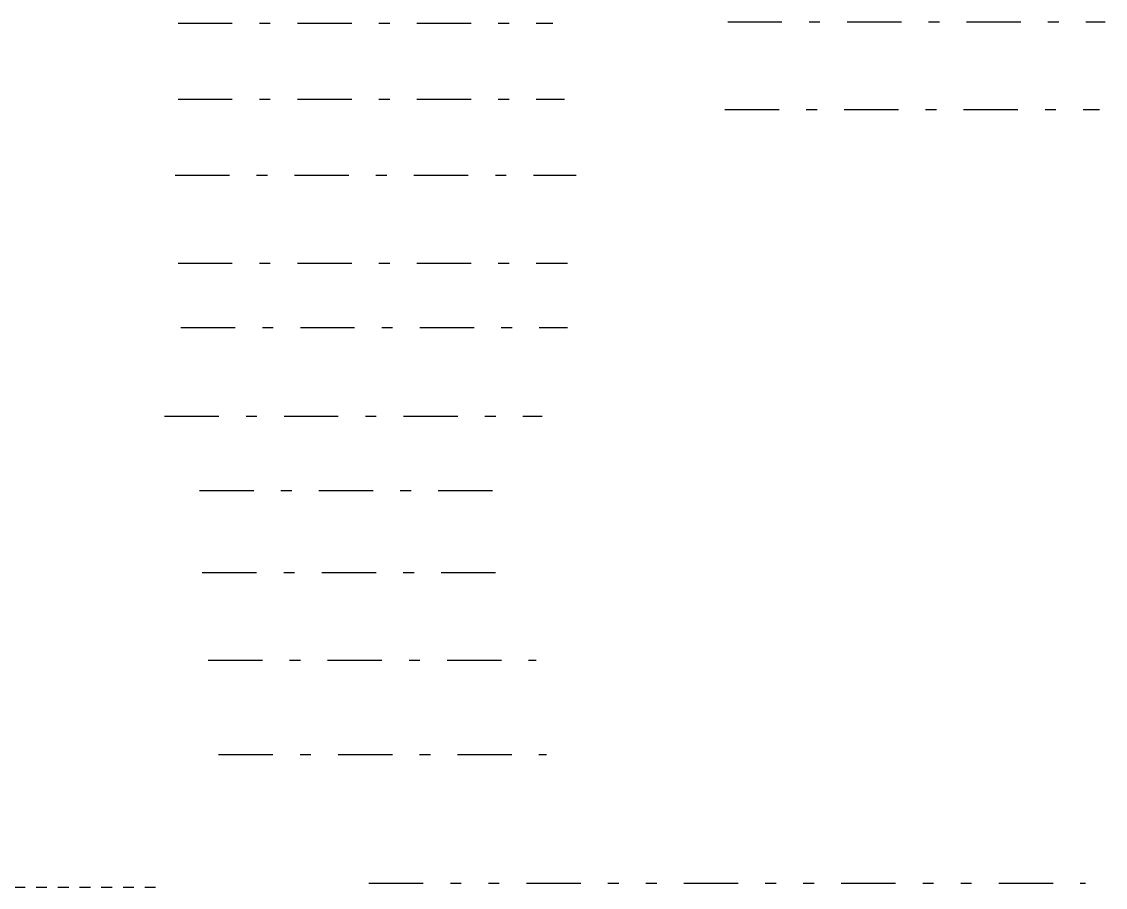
# Model space of a CAD drawing. Extents: x -3.3 to 36.8, y 0.3 to 24.5.
# Drawn here: x 26.87 to 36.85, y 16.32 to 24.29 of the extents above; entities that cross this region are included whole.
import ezdxf

# ---------------------------------------------------------------- set-up
doc = ezdxf.new("R2010")
doc.units = 0
for name, pattern in [('COLLETTORE1', [0.1, 0.05, -0.025, 0, -0.025]), ('CONF61', [1, 0.5, -0.25, 0, -0.25]), ('CONF62', [1, 0.5, -0.25, 0, -0.25]), ('CONF63', [1, 0.5, -0.25, 0, -0.25]), ('CONF64', [1, 0.5, -0.25, 0, -0.25]), ('CONF65', [1, 0.5, -0.25, 0, -0.25]), ('CONF66', [1, 0.5, -0.25, 0, -0.25]), ('CONF67', [1, 0.5, -0.25, 0, -0.25]), ('CONF68', [1, 0.5, -0.25, 0, -0.25]), ('CONF69', [1, 0.5, -0.25, 0, -0.25]), ('CONF70', [1, 0.5, -0.25, 0, -0.25]), ('CONF71', [1, 0.5, -0.25, 0, -0.25]), ('CONF72', [1, 0.5, -0.25, 0, -0.25]), ('DIVIDE', [1.25, 0.5, -0.25, 0, -0.25, 0, -0.25])]:
    doc.linetypes.add(name, pattern=pattern)
doc.layers.get('0').update_dxf_attribs({"linetype": 'CONTINUOUS'})

msp = doc.modelspace()

# ---------------------------------------------------------------- linework, layer by layer
at = {"color": 7, "linetype": 'CONF61'}
msp.add_line((28.3081, 24.2796), (31.7593, 24.2796), dxfattribs=at)
at = {"color": 7, "linetype": 'CONF71'}
msp.add_line((33.3706, 24.2926), (36.8488, 24.2926), dxfattribs=at)
at = {"color": 7, "linetype": 'CONF62'}
msp.add_line((28.3081, 23.5791), (31.8671, 23.5791), dxfattribs=at)
at = {"color": 7, "linetype": 'CONF72'}
msp.add_line((33.3437, 23.4842), (36.7948, 23.4842), dxfattribs=at)
at = {"color": 7, "linetype": 'CONF63'}
msp.add_line((28.2811, 22.8785), (31.975, 22.8785), dxfattribs=at)
at = {"color": 7, "linetype": 'CONF64'}
msp.add_line((28.3081, 22.0702), (31.8941, 22.0702), dxfattribs=at)
at = {"color": 7, "linetype": 'CONF65'}
msp.add_line((28.3351, 21.4774), (31.8941, 21.4774), dxfattribs=at)
at = {"color": 7, "linetype": 'CONF66'}
msp.add_line((28.1844, 20.6598), (31.6626, 20.6598), dxfattribs=at)
at = {"color": 7, "linetype": 'CONF67'}
msp.add_line((28.5051, 19.9761), (31.417, 19.9761), dxfattribs=at)
at = {"color": 7, "linetype": 'CONF68'}
msp.add_line((28.5321, 19.2217), (31.3631, 19.2217), dxfattribs=at)
at = {"color": 7, "linetype": 'CONF69'}
msp.add_line((28.586, 18.4134), (31.6057, 18.4134), dxfattribs=at)
at = {"color": 7, "linetype": 'CONF70'}
msp.add_line((28.6824, 17.5458), (31.7021, 17.5458), dxfattribs=at)
at = {"linetype": 'COLLETTORE1'}
msp.add_line((21.0015, 16.3212), (28.1982, 16.3212), dxfattribs=at)
at = {"linetype": 'DIVIDE'}
msp.add_line((30.0669, 16.361), (36.6672, 16.361), dxfattribs=at)

doc.saveas('drawing.dxf')
